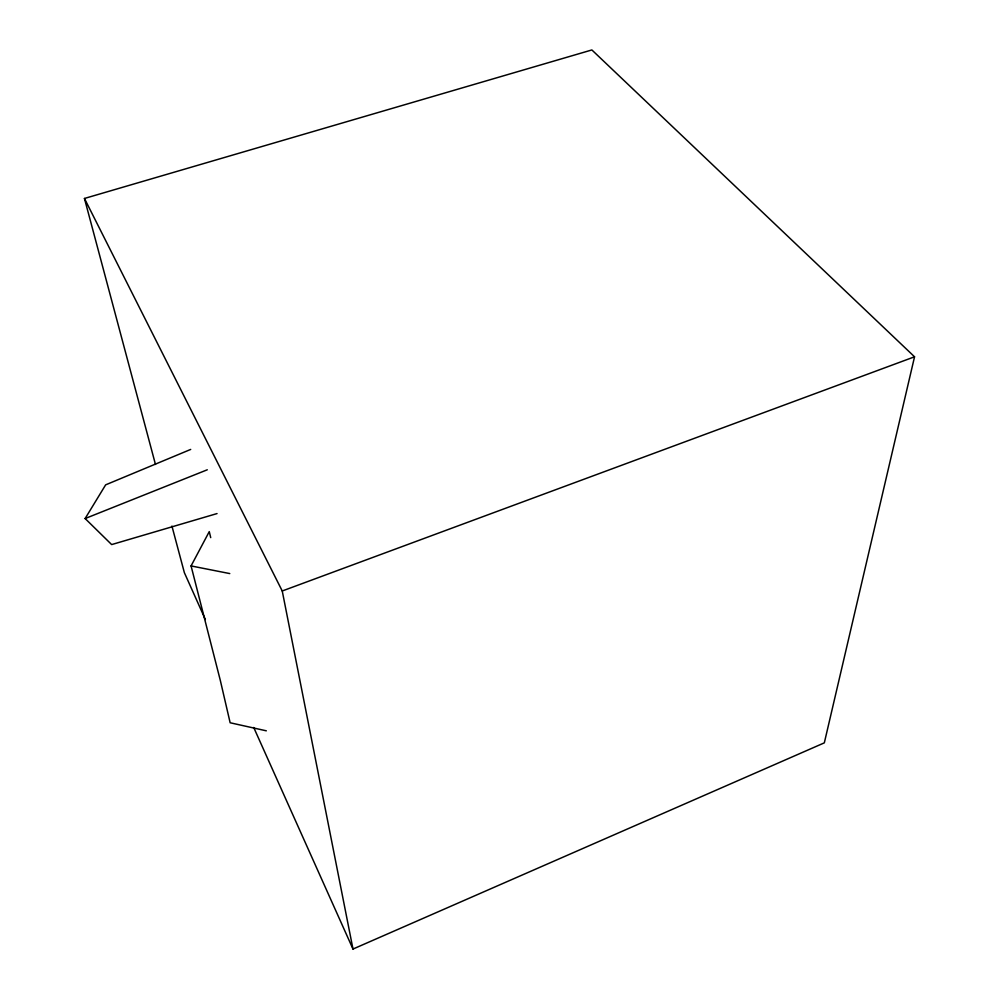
<?xml version="1.0" encoding="UTF-8"?>
<svg xmlns="http://www.w3.org/2000/svg" width="999" height="999" viewBox="0 0 999 999"><rect width="100%" height="100%" fill="white"/><g stroke="black" fill="none" stroke-linecap="round" stroke-linejoin="round"><path stroke-width="1.5" d="M155.469 464.46L84.453 198.464L591.87 49.95L914.547 356.793L824.325 742.856L352.984 949.05L253.721 727.472M266.321 730.818L230.145 722.764L220.292 680.294L191.071 565.933L209.266 531.618L210.714 537.624M217.045 513.573L111.663 544.58L85.127 518.543L105.644 484.852L190.697 449.425M85.127 518.543L207.28 469.792M352.984 949.05L282.242 590.983L914.547 356.793M191.071 565.933L229.77 573.576M84.453 198.464L282.242 590.983M205.369 619.53L184.365 572.664L171.928 526.073"/></g></svg>
